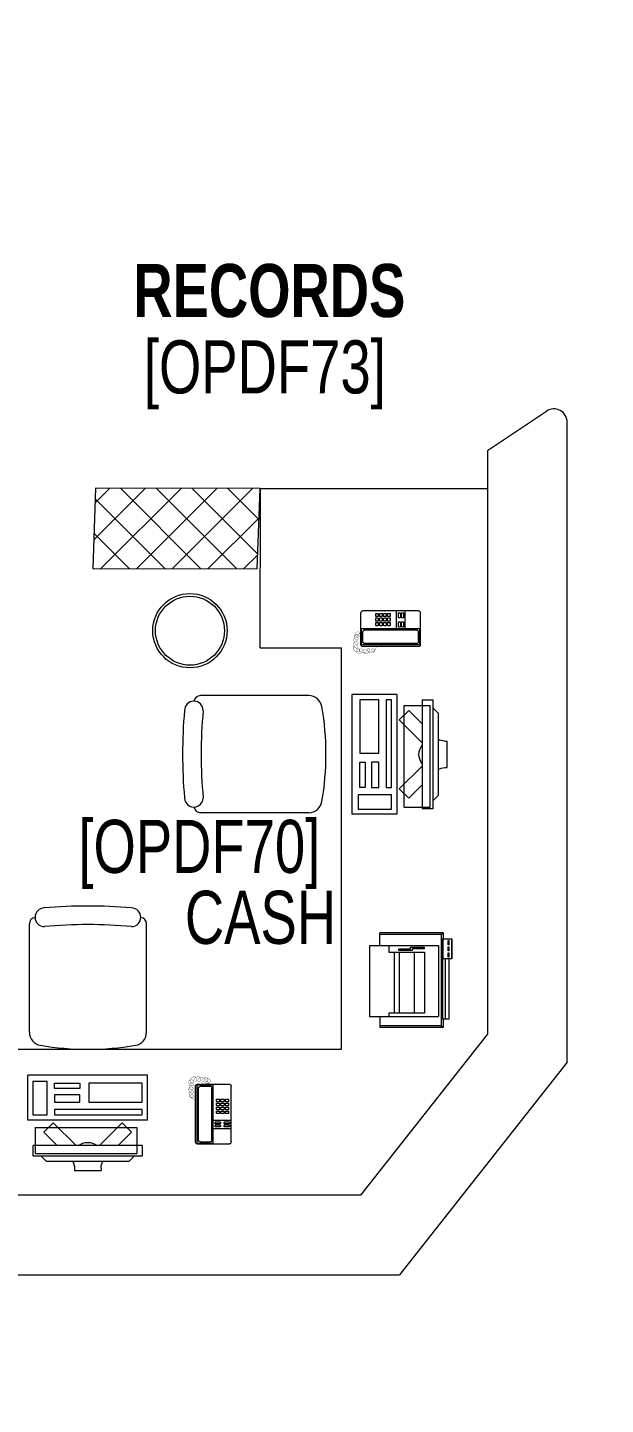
# Model space of a CAD drawing. Header units: millimetres. Extents: x -2143172 to 5255, y -610845 to 279739.
# Drawn here: x -1102207 to -1100030, y -583372 to -578184 of the extents above; entities that cross this region are included whole.
import ezdxf

# ---------------------------------------------------------------- set-up
doc = ezdxf.new("R2010")
doc.units = ezdxf.units.MM
doc.header["$LTSCALE"] = 30
doc.linetypes.add('HIDDEN', pattern=[9.525, 6.35, -3.175])
doc.layers.get('0').update_dxf_attribs({"lineweight": 5})
for name, color, linetype, lineweight in [('72_EGR_BASE_TEXT', 7, 'Continuous', 5), ('C-HYDR-CTCH', 6, 'Continuous', 5), ('Hatch', 252, 'Continuous', 5), ('LOADING', 163, 'Continuous', 5), ('Structure', 20, 'Continuous', 5)]:
    doc.layers.add(name, color=color, linetype=linetype, lineweight=lineweight)
doc.styles.add('X3G_ENTITY_9EC9', font='swisscl.ttf', dxfattribs={"height": 0.2})
doc.styles.add('X3G_ENTITY_9F38', font='swisscl.ttf', dxfattribs={"height": 0.2})

# ---------------------------------------------------------------- blocks, each defined once
blk = doc.blocks.new('A$C47696aed')
at = {"layer": 'Hatch'}
h = blk.add_hatch(dxfattribs=at)
h.set_pattern_fill('ANSI37', color=256, scale=30)
h.paths.add_polyline_path([(50952.7, 21917.9), (50348.7, 21909.7), (50352.6, 21621.3), (50956.6, 21629.5)])
h.paths.add_polyline_path([(43791.9, 21910.1), (43208.4, 21904.7), (43188.5, 21613.3), (43772, 21618.7)])
h.paths.add_polyline_path([(29414.9, 21902.8), (28815.8, 21898.7), (28810.1, 21605.6), (29409.2, 21609.7)])
h.paths.add_polyline_path([(36600.2, 21904.9), (35999, 21897.4), (35990.7, 21611.8), (36591.9, 21619.3)])
h.paths.add_polyline_path([(22195.7, 21912), (21589.3, 21890.2), (21603.8, 21597.6), (22210.2, 21619.5)])
h.paths.add_polyline_path([(15459.1, 21901.7), (14237.2, 21925.6), (14230.7, 21629.5), (15452.7, 21605.5)])
h.paths.add_polyline_path([(15473.2, 14701.6), (14258.2, 14685.8), (14244.7, 14393.4), (15459.7, 14409.1)])
h.paths.add_polyline_path([(15447.1, 7508.4), (14244, 7492.4), (14238.3, 7199.4), (15441.4, 7215.3)])
h.paths.add_polyline_path([(15465.6, 309.7), (14269, 298.3), (14271.8, 3.8), (15468.5, 15.2)])
h.paths.add_polyline_path([(7830.6, 311.8), (7227.1, 308.1), (7237.7, 22.6), (7841.3, 26.3)])
h.paths.add_polyline_path([(7815.2, 7509.8), (7218.4, 7511.4), (7218.2, 7210.2), (7815.1, 7208.6)])
h.paths.add_polyline_path([(7825.1, 14699.4), (7205.8, 14700.6), (7195.2, 14397.6), (7814.5, 14396.4)])
h.paths.add_polyline_path([(7801.7, 21878.7), (7201.1, 21893.2), (7197.5, 21603.6), (7798.1, 21589.1)])
h.paths.add_polyline_path([(602.6, 21876.9), (0, 21899.6), (1.9, 21611.2), (604.5, 21588.5)])
h.paths.add_polyline_path([(610.4, 7498.6), (8.3, 7491.6), (11.7, 7200), (613.7, 7206.9)])
h.paths.add_polyline_path([(627.9, 303.9), (29.5, 302.9), (34.3, 2.3), (632.7, 3.3)])
h.paths.add_polyline_path([(22214.6, 317.2), (21608.9, 304.3), (21614.6, 3.1), (22220.3, 16)])
h.paths.add_polyline_path([(22208.1, 7509.7), (21613.7, 7492.1), (21615.8, 7195.5), (22210.2, 7213.1)])
h.paths.add_polyline_path([(22199.3, 14717.7), (21600.4, 14710), (21604.4, 14409.9), (22203.4, 14417.6)])
h.paths.add_polyline_path([(29399.7, 14702.4), (28797.7, 14707.1), (28802, 14415), (29403.9, 14410.3)])
h.paths.add_polyline_path([(29403.4, 7519.8), (28799.6, 7502.2), (28813, 7202.1), (29413.1, 7223.2)])
h.paths.add_polyline_path([(29419.5, 303.8), (28815.7, 310.4), (28813.3, 24.7), (29417.2, 18.1)])
h.paths.add_polyline_path([(36618, 314.2), (36020.7, 299.7), (36029.7, 0), (36627, 14.6)])
h.paths.add_polyline_path([(36610.7, 7502.6), (36009.5, 7504.5), (36010.6, 7207.3), (36611.9, 7205.4)])
h.paths.add_polyline_path([(36574.3, 14706.4), (35993.4, 14711.1), (36013.1, 14421.3), (36594, 14416.6)])
h.paths.add_polyline_path([(43777.6, 14705.7), (43180, 14719.4), (43182, 14427.5), (43779.6, 14413.8)])
h.paths.add_polyline_path([(43778.6, 7507.1), (43210.2, 7499.5), (43212, 7205.4), (43780.5, 7213)])
h.paths.add_polyline_path([(43815.7, 310), (43210.4, 307.3), (43211.8, 2.8), (43817, 5.4)])
h.paths.add_polyline_path([(50989.9, 309.5), (50401.9, 325.5), (50388.7, 18.3), (50976.7, 2.3)])
h.paths.add_polyline_path([(50974.1, 7508.9), (50370.9, 7510), (50368.9, 7213.4), (50972.2, 7212.3)])
at = {"layer": 'C-HYDR-CTCH', "color": 4, "flags": 128}
blk.add_lwpolyline([(7205.8, 14700.6), (7195.2, 14397.6), (7814.5, 14396.4), (7825.1, 14699.4), (7205.8, 14700.6)], dxfattribs=at)
blk = doc.blocks.new('DM20079-P')
at = {"color": 0}
for p, q in [((-0.0686, 0.217), (-0.0686, 0.008)), ((-0.0616, 0.225), (0.0594, 0.225)), ((-0.0616, 0.225), (-0.0616, 0)), ((-0.0616, 0.222), (-0.0016, 0.222)), ((-0.0616, 0.212), (-0.0565, 0.212)), ((-0.0566, 0.2105), (-0.0566, 0.0145)), ((-0.0496, 0.2175), (-0.0136, 0.2175)), ((-0.0068, 0.212), (-0.0016, 0.212)), ((-0.0066, 0.2105), (-0.0066, 0.0145)), ((-0.0016, 0.225), (-0.0016, 0)), ((0.0664, 0.217), (0.0664, 0.008)), ((-0.0016, 0.1675), (0.0664, 0.1675)), ((-0.0016, 0.135), (0.0664, 0.135)), ((-0.0616, 0.013), (-0.0565, 0.013)), ((-0.0616, 0.003), (-0.0016, 0.003)), ((-0.0594, 0), (0.0594, 0)), ((-0.0496, 0.0075), (-0.0136, 0.0075)), ((-0.0068, 0.013), (-0.0016, 0.013))]:
    blk.add_line(p, q, dxfattribs=at)
for points in [[(0.0074, 0.1605, 0.414214), (0.0054, 0.1585), (0.0054, 0.1555, 0.414214), (0.0074, 0.1535), (0.0234, 0.1535, 0.414214), (0.0254, 0.1555), (0.0254, 0.1585, 0.414214), (0.0234, 0.1605)], [(0.0574, 0.1535, 0.414214), (0.0594, 0.1555), (0.0594, 0.1585, 0.414214), (0.0574, 0.1605), (0.0414, 0.1605, 0.414214), (0.0394, 0.1585), (0.0394, 0.1555, 0.414214), (0.0414, 0.1535)], [(0.0234, 0.142, 0.414214), (0.0254, 0.144), (0.0254, 0.147, 0.414214), (0.0234, 0.149), (0.0074, 0.149, 0.414214), (0.0054, 0.147), (0.0054, 0.144, 0.414214), (0.0074, 0.142)], [(0.0104, 0.103, 0.414214), (0.0124, 0.101), (0.0204, 0.101, 0.414214), (0.0224, 0.103), (0.0224, 0.109, 0.414214), (0.0204, 0.111), (0.0124, 0.111, 0.414214), (0.0104, 0.109)], [(0.0274, 0.103, 0.414214), (0.0294, 0.101), (0.0374, 0.101, 0.414214), (0.0394, 0.103), (0.0394, 0.109, 0.414214), (0.0374, 0.111), (0.0294, 0.111, 0.414214), (0.0274, 0.109)], [(0.0574, 0.142, 0.414214), (0.0594, 0.144), (0.0594, 0.147, 0.414214), (0.0574, 0.149), (0.0414, 0.149, 0.414214), (0.0394, 0.147), (0.0394, 0.144, 0.414214), (0.0414, 0.142)], [(0.0444, 0.103, 0.414214), (0.0464, 0.101), (0.0544, 0.101, 0.414214), (0.0564, 0.103), (0.0564, 0.109, 0.414214), (0.0544, 0.111), (0.0464, 0.111, 0.414214), (0.0444, 0.109)], [(0.0104, 0.088, 0.414214), (0.0124, 0.086), (0.0204, 0.086, 0.414214), (0.0224, 0.088), (0.0224, 0.094, 0.414214), (0.0204, 0.096), (0.0124, 0.096, 0.414214), (0.0104, 0.094)], [(0.0104, 0.073, 0.414214), (0.0124, 0.071), (0.0204, 0.071, 0.414214), (0.0224, 0.073), (0.0224, 0.079, 0.414214), (0.0204, 0.081), (0.0124, 0.081, 0.414214), (0.0104, 0.079)], [(0.0104, 0.058, 0.414214), (0.0124, 0.056), (0.0204, 0.056, 0.414214), (0.0224, 0.058), (0.0224, 0.064, 0.414214), (0.0204, 0.066), (0.0124, 0.066, 0.414214), (0.0104, 0.064)], [(0.0274, 0.088, 0.414214), (0.0294, 0.086), (0.0374, 0.086, 0.414214), (0.0394, 0.088), (0.0394, 0.094, 0.414214), (0.0374, 0.096), (0.0294, 0.096, 0.414214), (0.0274, 0.094)], [(0.0274, 0.073, 0.414214), (0.0294, 0.071), (0.0374, 0.071, 0.414214), (0.0394, 0.073), (0.0394, 0.079, 0.414214), (0.0374, 0.081), (0.0294, 0.081, 0.414214), (0.0274, 0.079)], [(0.0274, 0.058, 0.414214), (0.0294, 0.056), (0.0374, 0.056, 0.414214), (0.0394, 0.058), (0.0394, 0.064, 0.414214), (0.0374, 0.066), (0.0294, 0.066, 0.414214), (0.0274, 0.064)], [(0.0444, 0.088, 0.414214), (0.0464, 0.086), (0.0544, 0.086, 0.414214), (0.0564, 0.088), (0.0564, 0.094, 0.414214), (0.0544, 0.096), (0.0464, 0.096, 0.414214), (0.0444, 0.094)], [(0.0444, 0.073, 0.414214), (0.0464, 0.071), (0.0544, 0.071, 0.414214), (0.0564, 0.073), (0.0564, 0.079, 0.414214), (0.0544, 0.081), (0.0464, 0.081, 0.414214), (0.0444, 0.079)], [(0.0444, 0.058, 0.414214), (0.0464, 0.056), (0.0544, 0.056, 0.414214), (0.0564, 0.058), (0.0564, 0.064, 0.414214), (0.0544, 0.066), (0.0464, 0.066, 0.414214), (0.0444, 0.064)]]:
    blk.add_lwpolyline(points, format="xyb", close=True, dxfattribs=at)
at = {"color": 0, "const_width": 0.001}
blk.add_lwpolyline([(-0.0686, 0.059, 0.184574), (-0.0861, 0.0478, 1.44364), (-0.0769, 0.0452, 0.837915), (-0.0907, 0.0465, 0.30536), (-0.0835, 0.0248, 1.584726), (-0.0815, 0.034, 0.253153), (-0.094, 0.0228, 0.874198), (-0.0776, 0.0142, 0.915253), (-0.0897, 0.0168, 0.223821), (-0.0874, -0.0011, 1.703343), (-0.0796, 0.005, 0.588962), (-0.0934, -0.0114, 0.717795), (-0.0769, -0.0108, 0.983104), (-0.0875, -0.0075, 0.326362), (-0.0815, -0.0259, 0.758716), (-0.0657, -0.0134, 0.906186), (-0.0743, -0.016, 0.189488), (-0.067, -0.0272, 0.7948), (-0.0506, -0.0127, 1.223996), (-0.0585, -0.0193, 0.072149), (-0.0473, -0.0259, 0.645886), (-0.0341, -0.0134, 1.366917), (-0.042, -0.0193, 0.078415), (-0.0315, -0.0246, 0.723006), (-0.0229, -0.0127, 1.105484), (-0.0289, -0.018, 0.327892), (-0.017, -0.0193, 0.446638), (-0.0144, -0.0068, 0.327263), (-0.0269, -0.0029, 1.240441), (-0.0229, -0.0094, 0.611307), (-0.0278, 0.0075)], format="xyb", dxfattribs=at)
at = {"color": 0}
for centre, radius, start, end in [((-0.0605, 0.217), 0.00813, 97.9633, 179.6649), ((-0.0496, 0.2105), 0.007, 90, 180), ((-0.0136, 0.2105), 0.007, 0, 90), ((0.0582, 0.217), 0.00813, 0.3351, 82.0367), ((-0.0605, 0.008), 0.00813, 180.3351, 277.9633), ((-0.0496, 0.0145), 0.007, 180, 270), ((-0.0136, 0.0145), 0.007, 270, 0), ((0.0582, 0.008), 0.00813, 277.9633, 359.6649)]:
    blk.add_arc(centre, radius, start, end, dxfattribs=at)
blk = doc.blocks.new('GF21021-P')
for p, q in [((-0.2207, 0.4756), (-0.2207, 0.0675)), ((0.2205, 0.4756), (0.2205, 0.0675))]:
    blk.add_line(p, q)
for centre, radius, start, end in [((-0.1707, 0.4756), 0.05, 99.6329, 180), ((-0.0001, -0.5295), 1.0695, 80.3671, 99.6329), ((0.1705, 0.4756), 0.05, 0, 80.3671), ((-0.1957, 0.0675), 0.025, 180, 261.4721), ((-0.1643, 0.0425), 0.0351, 90, 270), ((0, 1.8467), 1.7767, 264.6946, 275.3053), ((0.1641, 0.0425), 0.0351, 270, 90), ((0.1955, 0.0675), 0.025, 278.5279, 0), ((0, 1.8314), 1.8314, 264.8532, 275.147)]:
    blk.add_arc(centre, radius, start, end)
blk = doc.blocks.new('ITCWLS1-P')
for p, q in [((-0.2651, 0.43, 0), (-0.3051, 0.43, 0)), ((-0.3051, 0.43, 0), (-0.3051, 0.02, 0)), ((-0.2651, 0.43, 0), (-0.2651, 0.02, 0)), ((-0.17, 0.45), (-0.17, 0)), ((-0.17, 0.45), (0, 0.45)), ((-0.1496, 0.4305), (-0.1291, 0.4305)), ((-0.1291, 0.4305), (-0.1291, 0.4089)), ((0, 0.45), (0, 0)), ((-0.3251, 0.38, 0), (-0.3051, 0.4, 0)), ((-0.3251, 0.38, 0), (-0.3251, 0.07, 0)), ((-0.3251, 0.07, 0), (-0.3051, 0.05, 0)), ((-0.3051, 0.02, 0), (-0.2651, 0.02, 0)), ((-0.17, 0), (0, 0))]:
    blk.add_line(p, q)
at = {"color": 8, "linetype": 'HIDDEN'}
for p, q in [((-0.197, 0.4094), (-0.295, 0.4094)), ((-0.295, 0.0264), (-0.295, 0.4094)), ((-0.197, 0.0264), (-0.197, 0.4094)), ((-0.197, 0.0264), (-0.295, 0.0264))]:
    blk.add_line(p, q, dxfattribs=at)
at = {"color": 1, "extrusion": (2.48281e-10, 3.18408e-10, -1)}
for p, q in [((-0.2651, 0.3395), (-0.2144, 0.3902)), ((-0.1791, 0.3548), (-0.2144, 0.3902)), ((-0.2651, 0.2688), (-0.1791, 0.3548))]:
    blk.add_line(p, q, dxfattribs=at)
at = {"color": 1}
for p, q in [((-0.3503, 0.275), (-0.3596, 0.275)), ((-0.3596, 0.175), (-0.3596, 0.275)), ((-0.3503, 0.175), (-0.3596, 0.175))]:
    blk.add_line(p, q, dxfattribs=at)
at = {"color": 1, "extrusion": (2.48281e-10, -3.18408e-10, -1)}
for p, q in [((-0.2651, 0.1812), (-0.1791, 0.0952)), ((-0.2651, 0.1105), (-0.2144, 0.0598)), ((-0.1791, 0.0952), (-0.2144, 0.0598))]:
    blk.add_line(p, q, dxfattribs=at)
blk.add_lwpolyline([(-0.1291, 0.4089), (-0.1291, 0.1), (-0.1496, 0.1), (-0.1496, 0.4305)])
for points in [[(-0.1019, 0.4305), (-0.0304, 0.4305), (-0.0304, 0.2294), (-0.1019, 0.2294)], [(-0.1019, 0.1954), (-0.0747, 0.1954), (-0.0747, 0.1), (-0.1019, 0.1)], [(-0.0304, 0.1954), (-0.0508, 0.1954), (-0.0508, 0.1), (-0.0304, 0.1)], [(-0.1496, 0.0727), (-0.0236, 0.0727), (-0.0236, 0.0182), (-0.1496, 0.0182)]]:
    blk.add_lwpolyline(points, close=True)
at = {"color": 250, "linetype": 'Continuous'}
for points in [[(-0.1496, 0.1), (-0.1496, 0.1), (-0.1496, 0.1), (-0.1496, 0.1), (-0.1496, 0.1), (-0.1496, 0.1), (-0.1496, 0.1), (-0.1496, 0.1), (-0.1496, 0.1)], [(-0.1496, 0.1), (-0.1496, 0.1), (-0.1496, 0.1), (-0.1496, 0.1), (-0.1496, 0.1), (-0.1496, 0.1), (-0.1496, 0.1), (-0.1496, 0.1), (-0.1496, 0.1), (-0.1496, 0.1), (-0.1496, 0.1), (-0.1496, 0.1), (-0.1496, 0.1), (-0.1496, 0.1), (-0.1496, 0.1), (-0.1496, 0.1), (-0.1496, 0.1), (-0.1496, 0.1)], [(-0.1496, 0.1), (-0.1496, 0.1), (-0.1496, 0.1), (-0.1496, 0.1), (-0.1496, 0.1), (-0.1496, 0.1), (-0.1496, 0.1), (-0.1496, 0.1), (-0.1496, 0.1), (-0.1496, 0.1)], [(-0.1496, 0.1), (-0.1496, 0.1), (-0.1496, 0.1), (-0.1496, 0.1), (-0.1496, 0.1), (-0.1496, 0.1), (-0.1496, 0.1)], [(-0.1496, 0.1), (-0.1496, 0.1), (-0.1496, 0.1), (-0.1496, 0.1), (-0.1496, 0.1), (-0.1496, 0.1), (-0.1496, 0.1), (-0.1496, 0.1), (-0.1496, 0.1), (-0.1496, 0.1)], [(-0.1496, 0.1), (-0.1496, 0.1), (-0.1496, 0.1), (-0.1496, 0.1), (-0.1496, 0.1), (-0.1496, 0.1), (-0.1496, 0.1), (-0.1496, 0.1), (-0.1496, 0.1), (-0.1496, 0.1), (-0.1496, 0.1), (-0.1496, 0.1), (-0.1496, 0.1), (-0.1496, 0.1), (-0.1496, 0.1)], [(-0.1496, 0.1), (-0.1496, 0.1), (-0.1496, 0.1), (-0.1496, 0.1), (-0.1496, 0.1), (-0.1496, 0.1), (-0.1496, 0.1), (-0.1496, 0.1), (-0.1496, 0.1), (-0.1496, 0.1)], [(-0.1496, 0.1), (-0.1496, 0.1), (-0.1496, 0.1), (-0.1496, 0.1), (-0.1496, 0.1), (-0.1496, 0.1), (-0.1496, 0.1), (-0.1496, 0.1), (-0.1496, 0.1), (-0.1496, 0.1)], [(-0.1496, 0.1), (-0.1496, 0.1), (-0.1496, 0.1), (-0.1496, 0.1), (-0.1496, 0.1), (-0.1496, 0.1), (-0.1496, 0.1), (-0.1496, 0.1), (-0.1496, 0.1), (-0.1496, 0.1), (-0.1496, 0.1), (-0.1496, 0.1), (-0.1496, 0.1), (-0.1496, 0.1), (-0.1496, 0.1), (-0.1496, 0.1), (-0.1496, 0.1), (-0.1496, 0.1), (-0.1496, 0.1), (-0.1496, 0.1), (-0.1496, 0.1), (-0.1496, 0.1), (-0.1496, 0.1), (-0.1496, 0.1), (-0.1496, 0.1), (-0.1496, 0.1), (-0.1496, 0.1), (-0.1496, 0.1), (-0.1496, 0.1), (-0.1496, 0.1), (-0.1496, 0.1), (-0.1496, 0.1), (-0.1496, 0.1), (-0.1496, 0.1), (-0.1496, 0.1), (-0.1496, 0.1), (-0.1496, 0.1), (-0.1496, 0.1), (-0.1496, 0.1), (-0.1496, 0.1), (-0.1496, 0.1), (-0.1496, 0.1), (-0.1496, 0.1), (-0.1496, 0.1), (-0.1496, 0.1), (-0.1496, 0.1), (-0.1496, 0.1), (-0.1496, 0.1), (-0.1496, 0.1), (-0.1496, 0.1), (-0.1496, 0.1), (-0.1496, 0.1), (-0.1496, 0.1), (-0.1496, 0.1)], [(-0.1496, 0.1), (-0.1496, 0.1), (-0.1496, 0.1), (-0.1496, 0.1), (-0.1496, 0.1), (-0.1496, 0.1), (-0.1496, 0.1), (-0.1496, 0.1), (-0.1496, 0.1), (-0.1496, 0.1), (-0.1496, 0.1), (-0.1496, 0.1), (-0.1496, 0.1), (-0.1496, 0.1), (-0.1496, 0.1), (-0.1496, 0.1), (-0.1496, 0.1), (-0.1496, 0.1), (-0.1496, 0.1), (-0.1496, 0.1), (-0.1496, 0.1), (-0.1496, 0.1), (-0.1496, 0.1), (-0.1496, 0.1), (-0.1496, 0.1), (-0.1496, 0.1), (-0.1496, 0.1), (-0.1496, 0.1), (-0.1496, 0.1), (-0.1496, 0.1), (-0.1496, 0.1), (-0.1496, 0.1), (-0.1496, 0.1), (-0.1496, 0.1), (-0.1496, 0.1), (-0.1496, 0.1), (-0.1496, 0.1), (-0.1496, 0.1), (-0.1496, 0.1), (-0.1496, 0.1), (-0.1496, 0.1), (-0.1496, 0.1), (-0.1496, 0.1), (-0.1496, 0.1), (-0.1496, 0.1), (-0.1496, 0.1), (-0.1496, 0.1), (-0.1496, 0.1), (-0.1496, 0.1), (-0.1496, 0.1), (-0.1496, 0.1), (-0.1496, 0.1), (-0.1496, 0.1), (-0.1496, 0.1), (-0.1496, 0.1), (-0.1496, 0.1), (-0.1496, 0.1), (-0.1496, 0.1), (-0.1496, 0.1), (-0.1496, 0.1), (-0.1496, 0.1), (-0.1496, 0.1), (-0.1496, 0.1), (-0.1496, 0.1), (-0.1496, 0.1), (-0.1496, 0.1), (-0.1496, 0.1), (-0.1496, 0.1), (-0.1496, 0.1), (-0.1496, 0.1), (-0.1496, 0.1), (-0.1496, 0.1), (-0.1496, 0.1), (-0.1496, 0.1), (-0.1496, 0.1), (-0.1496, 0.1), (-0.1496, 0.1), (-0.1496, 0.1), (-0.1496, 0.1), (-0.1496, 0.1), (-0.1496, 0.1), (-0.1496, 0.1), (-0.1496, 0.1), (-0.1496, 0.1), (-0.1496, 0.1), (-0.1496, 0.1), (-0.1496, 0.1), (-0.1496, 0.1), (-0.1496, 0.1)], [(-0.1496, 0.1), (-0.1496, 0.1), (-0.1496, 0.1), (-0.1496, 0.1), (-0.1496, 0.1), (-0.1496, 0.1), (-0.1496, 0.1), (-0.1496, 0.1), (-0.1496, 0.1), (-0.1496, 0.1), (-0.1496, 0.1), (-0.1496, 0.1)], [(-0.1496, 0.1), (-0.1496, 0.1), (-0.1496, 0.1), (-0.1496, 0.1), (-0.1496, 0.1), (-0.1496, 0.1), (-0.1496, 0.1)], [(-0.1496, 0.1), (-0.1496, 0.1), (-0.1496, 0.1), (-0.1496, 0.1), (-0.1496, 0.1), (-0.1496, 0.1), (-0.1496, 0.1), (-0.1496, 0.1), (-0.1496, 0.1), (-0.1496, 0.1), (-0.1496, 0.1), (-0.1496, 0.1), (-0.1496, 0.1), (-0.1496, 0.1), (-0.1496, 0.1), (-0.1496, 0.1), (-0.1496, 0.1)], [(-0.1496, 0.1), (-0.1496, 0.1), (-0.1496, 0.1), (-0.1496, 0.1), (-0.1496, 0.1), (-0.1496, 0.1), (-0.1496, 0.1), (-0.1496, 0.1), (-0.1496, 0.1), (-0.1496, 0.1), (-0.1496, 0.1), (-0.1496, 0.1), (-0.1496, 0.1), (-0.1496, 0.1), (-0.1496, 0.1), (-0.1496, 0.1), (-0.1496, 0.1), (-0.1496, 0.1), (-0.1496, 0.1), (-0.1496, 0.1), (-0.1496, 0.1), (-0.1496, 0.1), (-0.1496, 0.1), (-0.1496, 0.1), (-0.1496, 0.1), (-0.1496, 0.1), (-0.1496, 0.1), (-0.1496, 0.1), (-0.1496, 0.1), (-0.1496, 0.1), (-0.1496, 0.1), (-0.1496, 0.1), (-0.1496, 0.1), (-0.1496, 0.1), (-0.1496, 0.1), (-0.1496, 0.1), (-0.1496, 0.1), (-0.1496, 0.1), (-0.1496, 0.1), (-0.1496, 0.1), (-0.1496, 0.1), (-0.1496, 0.1), (-0.1496, 0.1), (-0.1496, 0.1), (-0.1496, 0.1), (-0.1496, 0.1), (-0.1496, 0.1), (-0.1496, 0.1), (-0.1496, 0.1), (-0.1496, 0.1), (-0.1496, 0.1), (-0.1496, 0.1), (-0.1496, 0.1), (-0.1496, 0.1), (-0.1496, 0.1), (-0.1496, 0.1), (-0.1496, 0.1), (-0.1496, 0.1), (-0.1496, 0.1), (-0.1496, 0.1), (-0.1496, 0.1), (-0.1496, 0.1), (-0.1496, 0.1), (-0.1496, 0.1), (-0.1496, 0.1), (-0.1496, 0.1), (-0.1496, 0.1), (-0.1496, 0.1), (-0.1496, 0.1), (-0.1496, 0.1), (-0.1496, 0.1), (-0.1496, 0.1), (-0.1496, 0.1), (-0.1496, 0.1), (-0.1496, 0.1), (-0.1496, 0.1), (-0.1496, 0.1), (-0.1496, 0.1), (-0.1496, 0.1), (-0.1496, 0.1), (-0.1496, 0.1), (-0.1496, 0.1), (-0.1496, 0.1), (-0.1496, 0.1), (-0.1496, 0.1), (-0.1496, 0.1), (-0.1496, 0.1), (-0.1496, 0.1), (-0.1496, 0.1), (-0.1496, 0.1), (-0.1496, 0.1), (-0.1496, 0.1), (-0.1496, 0.1), (-0.1496, 0.1), (-0.1496, 0.1), (-0.1496, 0.1), (-0.1496, 0.1), (-0.1496, 0.1), (-0.1496, 0.1), (-0.1496, 0.1), (-0.1496, 0.1), (-0.1496, 0.1), (-0.1496, 0.1), (-0.1496, 0.1), (-0.1496, 0.1), (-0.1496, 0.1), (-0.1496, 0.1), (-0.1496, 0.1), (-0.1496, 0.1), (-0.1496, 0.1), (-0.1496, 0.1)], [(-0.1496, 0.1), (-0.1496, 0.1), (-0.1496, 0.1), (-0.1496, 0.1), (-0.1496, 0.1), (-0.1496, 0.1), (-0.1496, 0.1), (-0.1496, 0.1)]]:
    blk.add_lwpolyline(points, dxfattribs=at)
for points in [[(-0.1496, 0.1), (-0.1496, 0.1), (-0.1496, 0.1), (-0.1496, 0.1), (-0.1496, 0.1), (-0.1496, 0.1), (-0.1496, 0.1), (-0.1496, 0.1), (-0.1496, 0.1), (-0.1496, 0.1), (-0.1496, 0.1), (-0.1496, 0.1), (-0.1496, 0.1), (-0.1496, 0.1), (-0.1496, 0.1), (-0.1496, 0.1), (-0.1496, 0.1), (-0.1496, 0.1), (-0.1496, 0.1), (-0.1496, 0.1), (-0.1496, 0.1), (-0.1496, 0.1), (-0.1496, 0.1), (-0.1496, 0.1), (-0.1496, 0.1), (-0.1496, 0.1), (-0.1496, 0.1), (-0.1496, 0.1), (-0.1496, 0.1), (-0.1496, 0.1), (-0.1496, 0.1), (-0.1496, 0.1), (-0.1496, 0.1), (-0.1496, 0.1), (-0.1496, 0.1), (-0.1496, 0.1), (-0.1496, 0.1), (-0.1496, 0.1), (-0.1496, 0.1), (-0.1496, 0.1), (-0.1496, 0.1), (-0.1496, 0.1), (-0.1496, 0.1), (-0.1496, 0.1), (-0.1496, 0.1), (-0.1496, 0.1), (-0.1496, 0.1), (-0.1496, 0.1), (-0.1496, 0.1), (-0.1496, 0.1), (-0.1496, 0.1), (-0.1496, 0.1), (-0.1496, 0.1), (-0.1496, 0.1), (-0.1496, 0.1), (-0.1496, 0.1), (-0.1496, 0.1), (-0.1496, 0.1), (-0.1496, 0.1), (-0.1496, 0.1), (-0.1496, 0.1), (-0.1496, 0.1), (-0.1496, 0.1), (-0.1496, 0.1), (-0.1496, 0.1), (-0.1496, 0.1), (-0.1496, 0.1), (-0.1496, 0.1), (-0.1496, 0.1), (-0.1496, 0.1), (-0.1496, 0.1), (-0.1496, 0.1), (-0.1496, 0.1), (-0.1496, 0.1), (-0.1496, 0.1), (-0.1496, 0.1), (-0.1496, 0.1), (-0.1496, 0.1), (-0.1496, 0.1), (-0.1496, 0.1), (-0.1496, 0.1), (-0.1496, 0.1), (-0.1496, 0.1), (-0.1496, 0.1), (-0.1496, 0.1), (-0.1496, 0.1), (-0.1496, 0.1), (-0.1496, 0.1), (-0.1496, 0.1), (-0.1496, 0.1), (-0.1496, 0.1), (-0.1496, 0.1), (-0.1496, 0.1), (-0.1496, 0.1), (-0.1496, 0.1), (-0.1496, 0.1), (-0.1496, 0.1), (-0.1496, 0.1), (-0.1496, 0.1), (-0.1496, 0.1), (-0.1496, 0.1), (-0.1496, 0.1), (-0.1496, 0.1), (-0.1496, 0.1), (-0.1496, 0.1), (-0.1496, 0.1), (-0.1496, 0.1), (-0.1496, 0.1), (-0.1496, 0.1), (-0.1496, 0.1), (-0.1496, 0.1), (-0.1496, 0.1), (-0.1496, 0.1), (-0.1496, 0.1), (-0.1496, 0.1), (-0.1496, 0.1), (-0.1496, 0.1), (-0.1496, 0.1), (-0.1496, 0.1), (-0.1496, 0.1), (-0.1496, 0.1), (-0.1496, 0.1), (-0.1496, 0.1), (-0.1496, 0.1), (-0.1496, 0.1), (-0.1496, 0.1), (-0.1496, 0.1), (-0.1496, 0.1), (-0.1496, 0.1), (-0.1496, 0.1), (-0.1496, 0.1), (-0.1496, 0.1), (-0.1496, 0.1), (-0.1496, 0.1), (-0.1496, 0.1), (-0.1496, 0.1), (-0.1496, 0.1), (-0.1496, 0.1), (-0.1496, 0.1), (-0.1496, 0.1), (-0.1496, 0.1), (-0.1496, 0.1), (-0.1496, 0.1), (-0.1496, 0.1), (-0.1496, 0.1), (-0.1496, 0.1), (-0.1496, 0.1), (-0.1496, 0.1), (-0.1496, 0.1), (-0.1496, 0.1), (-0.1496, 0.1), (-0.1496, 0.1), (-0.1496, 0.1), (-0.1496, 0.1), (-0.1496, 0.1), (-0.1496, 0.1), (-0.1496, 0.1), (-0.1496, 0.1), (-0.1496, 0.1), (-0.1496, 0.1), (-0.1496, 0.1), (-0.1496, 0.1), (-0.1496, 0.1), (-0.1496, 0.1), (-0.1496, 0.1), (-0.1496, 0.1), (-0.1496, 0.1), (-0.1496, 0.1), (-0.1496, 0.1), (-0.1496, 0.1), (-0.1496, 0.1), (-0.1496, 0.1), (-0.1496, 0.1), (-0.1496, 0.1), (-0.1496, 0.1), (-0.1496, 0.1), (-0.1496, 0.1), (-0.1496, 0.1), (-0.1496, 0.1), (-0.1496, 0.1), (-0.1496, 0.1), (-0.1496, 0.1), (-0.1496, 0.1), (-0.1496, 0.1), (-0.1496, 0.1), (-0.1496, 0.1), (-0.1496, 0.1), (-0.1496, 0.1), (-0.1496, 0.1), (-0.1496, 0.1), (-0.1496, 0.1), (-0.1496, 0.1), (-0.1496, 0.1), (-0.1496, 0.1), (-0.1496, 0.1), (-0.1496, 0.1), (-0.1496, 0.1), (-0.1496, 0.1), (-0.1496, 0.1), (-0.1496, 0.1), (-0.1496, 0.1), (-0.1496, 0.1), (-0.1496, 0.1), (-0.1496, 0.1), (-0.1496, 0.1), (-0.1496, 0.1), (-0.1496, 0.1), (-0.1496, 0.1), (-0.1496, 0.1), (-0.1496, 0.1), (-0.1496, 0.1), (-0.1496, 0.1), (-0.1496, 0.1), (-0.1496, 0.1), (-0.1496, 0.1), (-0.1496, 0.1), (-0.1496, 0.1), (-0.1496, 0.1), (-0.1496, 0.1), (-0.1496, 0.1), (-0.1496, 0.1), (-0.1496, 0.1), (-0.1496, 0.1), (-0.1496, 0.1), (-0.1496, 0.1), (-0.1496, 0.1), (-0.1496, 0.1), (-0.1496, 0.1), (-0.1496, 0.1), (-0.1496, 0.1), (-0.1496, 0.1), (-0.1496, 0.1), (-0.1496, 0.1), (-0.1496, 0.1), (-0.1496, 0.1), (-0.1496, 0.1), (-0.1496, 0.1), (-0.1496, 0.1), (-0.1496, 0.1), (-0.1496, 0.1), (-0.1496, 0.1), (-0.1496, 0.1), (-0.1496, 0.1), (-0.1496, 0.1), (-0.1496, 0.1), (-0.1496, 0.1), (-0.1496, 0.1), (-0.1496, 0.1), (-0.1496, 0.1), (-0.1496, 0.1), (-0.1496, 0.1), (-0.1496, 0.1), (-0.1496, 0.1), (-0.1496, 0.1), (-0.1496, 0.1), (-0.1496, 0.1), (-0.1496, 0.1), (-0.1496, 0.1), (-0.1496, 0.1), (-0.1496, 0.1), (-0.1496, 0.1), (-0.1496, 0.1), (-0.1496, 0.1), (-0.1496, 0.1), (-0.1496, 0.1), (-0.1496, 0.1), (-0.1496, 0.1), (-0.1496, 0.1), (-0.1496, 0.1), (-0.1496, 0.1), (-0.1496, 0.1), (-0.1496, 0.1), (-0.1496, 0.1), (-0.1496, 0.1), (-0.1496, 0.1), (-0.1496, 0.1), (-0.1496, 0.1)], [(-0.1496, 0.1), (-0.1496, 0.1), (-0.1496, 0.1), (-0.1496, 0.1), (-0.1496, 0.1), (-0.1496, 0.1), (-0.1496, 0.1), (-0.1496, 0.1), (-0.1496, 0.1), (-0.1496, 0.1), (-0.1496, 0.1), (-0.1496, 0.1), (-0.1496, 0.1), (-0.1496, 0.1), (-0.1496, 0.1), (-0.1496, 0.1), (-0.1496, 0.1), (-0.1496, 0.1), (-0.1496, 0.1), (-0.1496, 0.1), (-0.1496, 0.1), (-0.1496, 0.1), (-0.1496, 0.1), (-0.1496, 0.1), (-0.1496, 0.1), (-0.1496, 0.1), (-0.1496, 0.1), (-0.1496, 0.1), (-0.1496, 0.1), (-0.1496, 0.1), (-0.1496, 0.1), (-0.1496, 0.1), (-0.1496, 0.1), (-0.1496, 0.1), (-0.1496, 0.1), (-0.1496, 0.1), (-0.1496, 0.1), (-0.1496, 0.1), (-0.1496, 0.1), (-0.1496, 0.1), (-0.1496, 0.1), (-0.1496, 0.1), (-0.1496, 0.1), (-0.1496, 0.1), (-0.1496, 0.1), (-0.1496, 0.1), (-0.1496, 0.1), (-0.1496, 0.1), (-0.1496, 0.1), (-0.1496, 0.1), (-0.1496, 0.1), (-0.1496, 0.1), (-0.1496, 0.1), (-0.1496, 0.1), (-0.1496, 0.1), (-0.1496, 0.1), (-0.1496, 0.1), (-0.1496, 0.1), (-0.1496, 0.1), (-0.1496, 0.1), (-0.1496, 0.1), (-0.1496, 0.1), (-0.1496, 0.1), (-0.1496, 0.1), (-0.1496, 0.1), (-0.1496, 0.1), (-0.1496, 0.1), (-0.1496, 0.1), (-0.1496, 0.1), (-0.1496, 0.1), (-0.1496, 0.1), (-0.1496, 0.1), (-0.1496, 0.1), (-0.1496, 0.1), (-0.1496, 0.1), (-0.1496, 0.1), (-0.1496, 0.1), (-0.1496, 0.1), (-0.1496, 0.1), (-0.1496, 0.1), (-0.1496, 0.1), (-0.1496, 0.1), (-0.1496, 0.1), (-0.1496, 0.1), (-0.1496, 0.1), (-0.1496, 0.1), (-0.1496, 0.1), (-0.1496, 0.1), (-0.1496, 0.1), (-0.1496, 0.1), (-0.1496, 0.1), (-0.1496, 0.1), (-0.1496, 0.1), (-0.1496, 0.1), (-0.1496, 0.1), (-0.1496, 0.1), (-0.1496, 0.1), (-0.1496, 0.1), (-0.1496, 0.1), (-0.1496, 0.1), (-0.1496, 0.1), (-0.1496, 0.1), (-0.1496, 0.1), (-0.1496, 0.1), (-0.1496, 0.1), (-0.1496, 0.1), (-0.1496, 0.1), (-0.1496, 0.1), (-0.1496, 0.1), (-0.1496, 0.1), (-0.1496, 0.1), (-0.1496, 0.1), (-0.1496, 0.1), (-0.1496, 0.1), (-0.1496, 0.1), (-0.1496, 0.1), (-0.1496, 0.1), (-0.1496, 0.1), (-0.1496, 0.1), (-0.1496, 0.1), (-0.1496, 0.1), (-0.1496, 0.1), (-0.1496, 0.1), (-0.1496, 0.1), (-0.1496, 0.1), (-0.1496, 0.1), (-0.1496, 0.1), (-0.1496, 0.1), (-0.1496, 0.1), (-0.1496, 0.1), (-0.1496, 0.1), (-0.1496, 0.1), (-0.1496, 0.1), (-0.1496, 0.1), (-0.1496, 0.1), (-0.1496, 0.1), (-0.1496, 0.1), (-0.1496, 0.1), (-0.1496, 0.1), (-0.1496, 0.1), (-0.1496, 0.1), (-0.1496, 0.1), (-0.1496, 0.1), (-0.1496, 0.1), (-0.1496, 0.1), (-0.1496, 0.1), (-0.1496, 0.1), (-0.1496, 0.1), (-0.1496, 0.1), (-0.1496, 0.1), (-0.1496, 0.1), (-0.1496, 0.1), (-0.1496, 0.1), (-0.1496, 0.1), (-0.1496, 0.1), (-0.1496, 0.1), (-0.1496, 0.1), (-0.1496, 0.1), (-0.1496, 0.1), (-0.1496, 0.1), (-0.1496, 0.1), (-0.1496, 0.1), (-0.1496, 0.1), (-0.1496, 0.1), (-0.1496, 0.1), (-0.1496, 0.1), (-0.1496, 0.1), (-0.1496, 0.1), (-0.1496, 0.1), (-0.1496, 0.1), (-0.1496, 0.1), (-0.1496, 0.1), (-0.1496, 0.1), (-0.1496, 0.1), (-0.1496, 0.1), (-0.1496, 0.1), (-0.1496, 0.1), (-0.1496, 0.1), (-0.1496, 0.1), (-0.1496, 0.1), (-0.1496, 0.1), (-0.1496, 0.1), (-0.1496, 0.1), (-0.1496, 0.1), (-0.1496, 0.1), (-0.1496, 0.1), (-0.1496, 0.1), (-0.1496, 0.1), (-0.1496, 0.1), (-0.1496, 0.1), (-0.1496, 0.1), (-0.1496, 0.1), (-0.1496, 0.1), (-0.1496, 0.1), (-0.1496, 0.1), (-0.1496, 0.1), (-0.1496, 0.1), (-0.1496, 0.1), (-0.1496, 0.1), (-0.1496, 0.1), (-0.1496, 0.1), (-0.1496, 0.1), (-0.1496, 0.1), (-0.1496, 0.1), (-0.1496, 0.1), (-0.1496, 0.1), (-0.1496, 0.1), (-0.1496, 0.1), (-0.1496, 0.1), (-0.1496, 0.1), (-0.1496, 0.1), (-0.1496, 0.1), (-0.1496, 0.1), (-0.1496, 0.1)], [(-0.1496, 0.1), (-0.1496, 0.1), (-0.1496, 0.1), (-0.1496, 0.1), (-0.1496, 0.1), (-0.1496, 0.1), (-0.1496, 0.1), (-0.1496, 0.1), (-0.1496, 0.1), (-0.1496, 0.1), (-0.1496, 0.1), (-0.1496, 0.1), (-0.1496, 0.1), (-0.1496, 0.1), (-0.1496, 0.1), (-0.1496, 0.1), (-0.1496, 0.1), (-0.1496, 0.1), (-0.1496, 0.1), (-0.1496, 0.1), (-0.1496, 0.1), (-0.1496, 0.1), (-0.1496, 0.1), (-0.1496, 0.1), (-0.1496, 0.1), (-0.1496, 0.1), (-0.1496, 0.1), (-0.1496, 0.1), (-0.1496, 0.1), (-0.1496, 0.1), (-0.1496, 0.1), (-0.1496, 0.1), (-0.1496, 0.1), (-0.1496, 0.1), (-0.1496, 0.1), (-0.1496, 0.1), (-0.1496, 0.1), (-0.1496, 0.1), (-0.1496, 0.1), (-0.1496, 0.1), (-0.1496, 0.1), (-0.1496, 0.1), (-0.1496, 0.1), (-0.1496, 0.1), (-0.1496, 0.1), (-0.1496, 0.1), (-0.1496, 0.1), (-0.1496, 0.1), (-0.1496, 0.1), (-0.1496, 0.1), (-0.1496, 0.1), (-0.1496, 0.1), (-0.1496, 0.1), (-0.1496, 0.1), (-0.1496, 0.1), (-0.1496, 0.1), (-0.1496, 0.1), (-0.1496, 0.1), (-0.1496, 0.1), (-0.1496, 0.1), (-0.1496, 0.1), (-0.1496, 0.1), (-0.1496, 0.1), (-0.1496, 0.1), (-0.1496, 0.1), (-0.1496, 0.1), (-0.1496, 0.1), (-0.1496, 0.1), (-0.1496, 0.1), (-0.1496, 0.1), (-0.1496, 0.1), (-0.1496, 0.1), (-0.1496, 0.1), (-0.1496, 0.1), (-0.1496, 0.1), (-0.1496, 0.1), (-0.1496, 0.1), (-0.1496, 0.1), (-0.1496, 0.1), (-0.1496, 0.1), (-0.1496, 0.1), (-0.1496, 0.1), (-0.1496, 0.1), (-0.1496, 0.1), (-0.1496, 0.1), (-0.1496, 0.1), (-0.1496, 0.1), (-0.1496, 0.1), (-0.1496, 0.1), (-0.1496, 0.1), (-0.1496, 0.1), (-0.1496, 0.1), (-0.1496, 0.1), (-0.1496, 0.1), (-0.1496, 0.1), (-0.1496, 0.1), (-0.1496, 0.1), (-0.1496, 0.1), (-0.1496, 0.1), (-0.1496, 0.1), (-0.1496, 0.1), (-0.1496, 0.1), (-0.1496, 0.1), (-0.1496, 0.1), (-0.1496, 0.1), (-0.1496, 0.1), (-0.1496, 0.1), (-0.1496, 0.1), (-0.1496, 0.1), (-0.1496, 0.1), (-0.1496, 0.1), (-0.1496, 0.1), (-0.1496, 0.1), (-0.1496, 0.1), (-0.1496, 0.1), (-0.1496, 0.1), (-0.1496, 0.1), (-0.1496, 0.1), (-0.1496, 0.1), (-0.1496, 0.1), (-0.1496, 0.1), (-0.1496, 0.1), (-0.1496, 0.1), (-0.1496, 0.1), (-0.1496, 0.1), (-0.1496, 0.1), (-0.1496, 0.1), (-0.1496, 0.1), (-0.1496, 0.1), (-0.1496, 0.1), (-0.1496, 0.1), (-0.1496, 0.1), (-0.1496, 0.1), (-0.1496, 0.1), (-0.1496, 0.1), (-0.1496, 0.1), (-0.1496, 0.1), (-0.1496, 0.1), (-0.1496, 0.1), (-0.1496, 0.1), (-0.1496, 0.1), (-0.1496, 0.1), (-0.1496, 0.1), (-0.1496, 0.1), (-0.1496, 0.1), (-0.1496, 0.1), (-0.1496, 0.1), (-0.1496, 0.1), (-0.1496, 0.1), (-0.1496, 0.1), (-0.1496, 0.1), (-0.1496, 0.1), (-0.1496, 0.1), (-0.1496, 0.1), (-0.1496, 0.1), (-0.1496, 0.1), (-0.1496, 0.1), (-0.1496, 0.1), (-0.1496, 0.1), (-0.1496, 0.1), (-0.1496, 0.1), (-0.1496, 0.1), (-0.1496, 0.1), (-0.1496, 0.1), (-0.1496, 0.1), (-0.1496, 0.1), (-0.1496, 0.1), (-0.1496, 0.1), (-0.1496, 0.1), (-0.1496, 0.1), (-0.1496, 0.1), (-0.1496, 0.1), (-0.1496, 0.1), (-0.1496, 0.1), (-0.1496, 0.1), (-0.1496, 0.1), (-0.1496, 0.1), (-0.1496, 0.1), (-0.1496, 0.1), (-0.1496, 0.1), (-0.1496, 0.1), (-0.1496, 0.1), (-0.1496, 0.1), (-0.1496, 0.1), (-0.1496, 0.1), (-0.1496, 0.1), (-0.1496, 0.1), (-0.1496, 0.1), (-0.1496, 0.1), (-0.1496, 0.1), (-0.1496, 0.1), (-0.1496, 0.1), (-0.1496, 0.1), (-0.1496, 0.1), (-0.1496, 0.1), (-0.1496, 0.1), (-0.1496, 0.1), (-0.1496, 0.1), (-0.1496, 0.1), (-0.1496, 0.1), (-0.1496, 0.1), (-0.1496, 0.1), (-0.1496, 0.1), (-0.1496, 0.1), (-0.1496, 0.1), (-0.1496, 0.1), (-0.1496, 0.1), (-0.1496, 0.1), (-0.1496, 0.1), (-0.1496, 0.1), (-0.1496, 0.1), (-0.1496, 0.1), (-0.1496, 0.1), (-0.1496, 0.1), (-0.1496, 0.1), (-0.1496, 0.1), (-0.1496, 0.1), (-0.1496, 0.1), (-0.1496, 0.1)]]:
    blk.add_lwpolyline(points, close=True, dxfattribs=at)
at = {"color": 1}
for centre, radius, start, end in [((-0.3503, 0.325), 0.05, 270, 300.3093), ((-0.3089, 0.225), 0.0556, 321.9431, 38.0569), ((-0.3503, 0.125), 0.05, 59.6907, 90)]:
    blk.add_arc(centre, radius, start, end, dxfattribs=at)
blk = doc.blocks.new('WM00001-P')
blk.add_circle((0, 0), 0.14)
at = {"color": 8}
blk.add_circle((0, 0), 0.13, dxfattribs=at)
blk = doc.blocks.new('ITPPLT2C-P')
at = {"color": 0}
for p, q in [((0, 0), (0, -0.2262)), ((0.0252, 0), (0, 0)), ((0.0139, 0), (0.0139, -0.2262)), ((0.0252, 0), (0.0139, 0)), ((0.0229, 0.0318), (0.2618, 0.0318)), ((0.0304, 0.0256), (0.0229, 0.0318)), ((0.0229, 0), (0.0229, 0.0318)), ((0.0252, -0.2262), (0.0252, 0)), ((0.0304, -0.3182), (0.0304, 0.0256)), ((0.0304, 0.0256), (0.2618, 0.0256)), ((0.2618, -0.0096), (0.2618, 0.0318)), ((0.0401, -0.2769), (0.0401, -0.0096)), ((0.3, -0.0096), (0.0401, -0.0096)), ((0.0939, -0.2515), (0.0939, -0.0222)), ((0.0939, -0.0222), (0.2274, -0.0222)), ((0.1321, -0.2515), (0.1321, -0.0222)), ((0.1894, -0.2515), (0.1894, -0.0222)), ((0.2082, -0.2515), (0.2082, -0.0222)), ((0.2274, -0.0222), (0.2274, -0.0096)), ((0.3, -0.2769), (0.3, -0.0096)), ((-0.0091, -0.2262), (0.0267, -0.2262)), ((-0.0091, -0.3023), (-0.0091, -0.2262)), ((-0.0087, -0.2262), (0.0236, -0.2262)), ((-0.0087, -0.3023), (-0.0087, -0.2262)), ((0, -0.2262), (0.0252, -0.2262)), ((0.0023, -0.2495), (0.0023, -0.2334)), ((0.0023, -0.2334), (0.0045, -0.2334)), ((0.0045, -0.2495), (0.0023, -0.2495)), ((0.0023, -0.2721), (0.0023, -0.2562)), ((0.0023, -0.2562), (0.0045, -0.2562)), ((0.0045, -0.2334), (0.0045, -0.2495)), ((0.0045, -0.2562), (0.0045, -0.2721)), ((0.0139, -0.2262), (0.0252, -0.2262)), ((0.0236, -0.2262), (0.0236, -0.3023)), ((0.0267, -0.2262), (0.0267, -0.3023)), ((0.2274, -0.2515), (0.0939, -0.2515)), ((0.1395, -0.2575), (0.19, -0.2575)), ((0.1395, -0.2641), (0.1395, -0.2575)), ((0.19, -0.2575), (0.19, -0.2641)), ((0.2274, -0.2769), (0.2274, -0.2515)), ((0.0267, -0.3023), (-0.0091, -0.3023)), ((0.0236, -0.3023), (-0.0087, -0.3023)), ((0.0045, -0.2721), (0.0023, -0.2721)), ((0.0023, -0.295), (0.0023, -0.2793)), ((0.0023, -0.2793), (0.0045, -0.2793)), ((0.0045, -0.295), (0.0023, -0.295)), ((0.0045, -0.2793), (0.0045, -0.295)), ((0.0229, -0.3246), (0.0229, -0.3023)), ((0.3, -0.2769), (0.0401, -0.2769)), ((0.0947, -0.2701), (0.0947, -0.2641)), ((0.0947, -0.2641), (0.1395, -0.2641)), ((0.1457, -0.2701), (0.0947, -0.2701)), ((0.19, -0.2641), (0.1457, -0.2641)), ((0.1457, -0.2641), (0.1457, -0.2701)), ((0.2618, -0.2769), (0.2618, -0.3246)), ((0.0304, -0.3182), (0.0229, -0.3246)), ((0.0229, -0.3246), (0.2618, -0.3246)), ((0.0304, -0.3182), (0.2618, -0.3182))]:
    blk.add_line(p, q, dxfattribs=at)

msp = doc.modelspace()

# ---------------------------------------------------------------- linework, layer by layer
at = {"layer": 'LOADING'}
for p, q in [((-1100474.6, -579777.8, 0.1), (-1100252.3, -579629.6, 0.1)), ((-1100174.6, -582082.3, 0.1), (-1100174.6, -579671.2, 0.1)), ((-1100474.6, -579777.8, 0.1), (-1100474.6, -581978.3, 0.1)), ((-1101331.3, -579921, 0.1), (-1100474.6, -579921, 0.1)), ((-1101331.3, -580521, 0.1), (-1101330.1, -579921, 0.1)), ((-1101331.3, -580521, 0.1), (-1101024.6, -580521, 0.1)), ((-1101024.6, -582034.2, 0.1), (-1101024.6, -580521, 0.1)), ((-1100951.9, -582584.2, 0.1), (-1100474.6, -581978.3, 0.1)), ((-1102934.6, -582034.2, 0.1), (-1101024.6, -582034.2, 0.1)), ((-1100174.6, -582082.3, 0.1), (-1100806.4, -582884.2, 0.1)), ((-1100951.9, -582584.2, 0.1), (-1103007.2, -582584.2, 0.1)), ((-1103152.8, -582884.2, 0.1), (-1100806.4, -582884.2, 0.1))]:
    msp.add_line(p, q, dxfattribs=at)
msp.add_arc((-1100224.6, -579671.2, 0.1), 50, 0, 123.6901, dxfattribs=at)

# ---------------------------------------------------------------- block references
for name, p, xscale, yscale, zscale, rotation in [('WM00001-P', (-1101595.3, -580456.7, 0.1), 999.9999999999999, 999.9999999999999, 999.9999999999999, 191.9999999999856), ('DM20079-P', (-1100951.8, -580448.3, 0.1), -1000, 1000, 1000, 269.9999934716078), ('GF21021-P', (-1101623.2, -580922, 0.1), 1000, 1000, 1000, 270), ('ITCWLS1-P', (-1100985.9, -581147.8, 0.1), -1000, 1000, 1000, 359.9999999924613), ('GF21021-P', (-1101979.7, -581494.2, 0.1), 1000, 1000, 1000, 180), ('ITCWLS1-P', (-1102205.4, -582131.5, 0.1), -1000, 1000, 1000, 269.9999999924613), ('DM20079-P', (-1101506, -582165.6, 0.1), -1000, 1000, 1000, 179.9999934716077)]:
    msp.add_blockref(name, p, dxfattribs=dict(at, xscale=xscale, yscale=yscale, zscale=zscale, rotation=rotation))
at = {"layer": 'LOADING', "extrusion": (7.77425e-06, -2.55383e-17, -1), "xscale": -1000, "yscale": 999.9999999999987, "zscale": 1000, "rotation": 180.0000000001836}
msp.add_blockref('ITPPLT2C-P', (1100618.5, -581919.7, -8.7), dxfattribs=at)
at = {"layer": 'Structure', "color": 3}
msp.add_blockref('A$C47696aed', (-1109156.4, -594620.4, 0.2), dxfattribs=at)

# ---------------------------------------------------------------- texts
at = {"layer": '72_EGR_BASE_TEXT', "char_height": 200, "attachment_point": 2}
for s, insert, style in [('{\\fSwis721 LtCn BT|b1|i0|c0|p34;RECORDS}', (-1101296.3, -579074.9, 0.2), 'X3G_ENTITY_9EC9'), ('[OPDF73]', (-1101313.4, -579362.6, 0.2), 'X3G_ENTITY_9F38'), ('[OPDF70]', (-1101560.1, -581169.5, 0.2), 'X3G_ENTITY_9F38'), ('CASH', (-1101329.8, -581436.7, 0.2), 'X3G_ENTITY_9EC9')]:
    msp.add_mtext(s, dxfattribs=dict(at, insert=insert, style=style))

doc.saveas('drawing.dxf')
